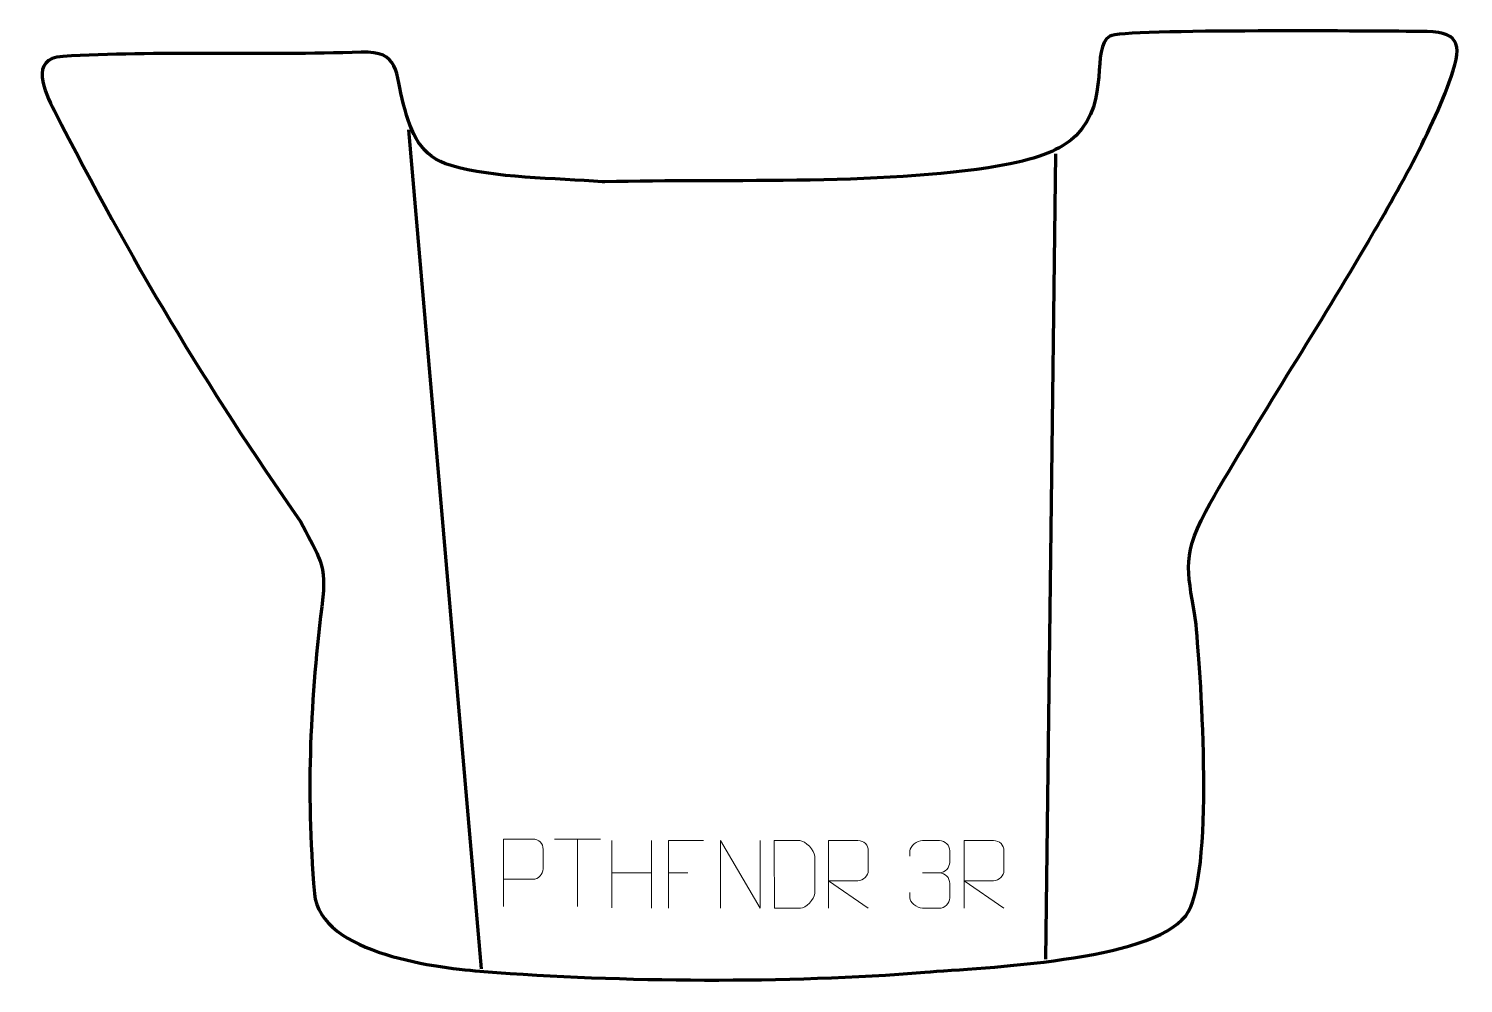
# Model space of a CAD drawing. Header units: millimetres. Extents: x -273 to 256, y 47 to 400.
import ezdxf

# ---------------------------------------------------------------- set-up
doc = ezdxf.new("R2010")
doc.units = ezdxf.units.MM
doc.header["$MEASUREMENT"] = 0
for name, color, linetype in [('layer 1', 7, 'Continuous'), ('layer 2', 7, 'Continuous'), ('layer 3', 7, 'Continuous')]:
    doc.layers.add(name, color=color, linetype=linetype)

msp = doc.modelspace()

# ---------------------------------------------------------------- linework, layer by layer
at = {"layer": 'layer 1', "color": 250, "lineweight": 9}
for points, knots in [([(-97.5549, 75.6745), (-97.5549, 75.6745), (-97.5549, 100.6281), (-97.5549, 100.6281), (-97.5549, 100.6281), (-93.9599, 100.6281), (-90.3646, 100.6281), (-86.7692, 100.6281), (-86.7692, 100.6281), (-84.444, 100.5902), (-82.8866, 99.1001), (-82.8908, 96.734), (-82.8908, 96.734), (-82.8912, 94.6983), (-82.8912, 91.639), (-82.8908, 89.603), (-82.8908, 89.603), (-82.8973, 87.7276), (-84.7095, 85.7857), (-86.7191, 85.7666), (-86.7191, 85.7666), (-86.7191, 85.7666), (-97.5549, 85.7666), (-97.5549, 85.7666)], [0, 0, 0, 0, 0.14285714, 0.14285714, 0.14285714, 0.14285714, 0.28571429, 0.28571429, 0.28571429, 0.28571429, 0.42857143, 0.42857143, 0.42857143, 0.42857143, 0.57142857, 0.57142857, 0.57142857, 0.57142857, 0.71428571, 0.71428571, 0.71428571, 0.71428571, 1, 1, 1, 1]), ([(-23.7859, 100.0334), (-23.7859, 100.0334), (-36.6599, 100.0334), (-36.6599, 100.0334), (-36.6599, 100.0334), (-36.6599, 100.0334), (-36.6599, 75.0798), (-36.6599, 75.0798)], [0, 0, 0, 0, 0.33333333, 0.33333333, 0.33333333, 0.33333333, 1, 1, 1, 1]), ([(-17.5503, 75.0799), (-17.5503, 75.0799), (-17.5503, 100.0334), (-17.5503, 100.0334), (-17.5503, 100.0334), (-17.5503, 100.0334), (-2.8955, 75.0799), (-2.8955, 75.0799), (-2.8955, 75.0799), (-2.8955, 75.0799), (-2.8955, 100.0334), (-2.8955, 100.0334)], [0, 0, 0, 0, 0.25, 0.25, 0.25, 0.25, 0.5, 0.5, 0.5, 0.5, 1, 1, 1, 1]), ([(2.3848, 75.108), (4.7166, 75.1084), (9.6668, 75.0844), (11.9983, 75.0841), (11.9983, 75.0841), (13.9233, 74.9787), (17.2419, 78.5203), (17.2307, 80.5376), (17.2307, 80.5376), (17.2303, 86.3077), (17.2303, 88.4774), (17.2307, 94.2467), (17.2307, 94.2467), (17.2264, 96.3848), (13.8519, 100.0449), (11.6995, 100.0314), (11.6995, 100.0314), (9.3738, 100.0314), (4.6495, 100.0314), (2.3234, 100.0314), (2.3234, 100.0314), (2.3238, 94.2845), (2.3851, 80.8553), (2.3848, 75.108)], [0, 0, 0, 0, 0.14285714, 0.14285714, 0.14285714, 0.14285714, 0.28571429, 0.28571429, 0.28571429, 0.28571429, 0.42857143, 0.42857143, 0.42857143, 0.42857143, 0.57142857, 0.57142857, 0.57142857, 0.57142857, 0.71428571, 0.71428571, 0.71428571, 0.71428571, 1, 1, 1, 1]), ([(22.3544, 75.093), (22.3544, 75.093), (22.3544, 100.0465), (22.3544, 100.0465), (22.3544, 100.0465), (25.9492, 100.0465), (29.5447, 100.0465), (33.1399, 100.0465), (33.1399, 100.0465), (35.4652, 100.0088), (37.0225, 98.5188), (37.0184, 96.1524), (37.0184, 96.1524), (37.018, 94.1169), (37.018, 91.0575), (37.0184, 89.0215), (37.0184, 89.0215), (37.0119, 87.146), (35.1996, 85.2042), (33.1901, 85.1851), (33.1901, 85.1851), (33.1901, 85.1851), (22.3544, 85.1851), (22.3544, 85.1851), (22.3544, 85.1851), (22.3544, 85.1851), (37.0091, 75.093), (37.0091, 75.093)], [0, 0, 0, 0, 0.125, 0.125, 0.125, 0.125, 0.25, 0.25, 0.25, 0.25, 0.375, 0.375, 0.375, 0.375, 0.5, 0.5, 0.5, 0.5, 0.625, 0.625, 0.625, 0.625, 0.75, 0.75, 0.75, 0.75, 1, 1, 1, 1]), ([(52.3218, 94.3622), (52.3218, 94.3622), (52.3218, 96.2194), (52.3218, 96.2194), (52.3218, 96.2194), (52.3075, 97.9613), (54.972, 100.0794), (57.0311, 100.0567), (57.0311, 100.0567), (59.0952, 100.0567), (61.1592, 100.0567), (63.2229, 100.0567), (63.2229, 100.0567), (65.4174, 100.0655), (67.0157, 98.2187), (67.0601, 96.3066), (67.0601, 96.3066), (67.0597, 94.8715), (67.0597, 93.4364), (67.0601, 92.0009), (67.0601, 92.0009), (67.0115, 90.3474), (65.4089, 88.1174), (63.2106, 88.1274), (63.2106, 88.1274), (65.4143, 88.1162), (67.0223, 86.313), (67.0763, 84.2535), (67.0763, 84.2535), (67.0759, 82.4688), (67.0759, 80.6841), (67.0763, 78.899), (67.0763, 78.899), (67.0864, 76.8376), (65.0315, 75.0745), (63.2106, 75.0826), (63.2106, 75.0826), (61.1453, 75.0829), (59.0801, 75.0829), (57.0145, 75.0826), (57.0145, 75.0826), (54.8459, 75.0941), (52.3149, 77.4943), (52.2963, 78.9561), (52.2963, 78.9561), (52.2963, 78.9561), (52.2963, 80.8647), (52.2963, 80.8647)], [0, 0, 0, 0, 0.07692308, 0.07692308, 0.07692308, 0.07692308, 0.15384615, 0.15384615, 0.15384615, 0.15384615, 0.23076923, 0.23076923, 0.23076923, 0.23076923, 0.30769231, 0.30769231, 0.30769231, 0.30769231, 0.38461538, 0.38461538, 0.38461538, 0.38461538, 0.46153846, 0.46153846, 0.46153846, 0.46153846, 0.53846154, 0.53846154, 0.53846154, 0.53846154, 0.61538462, 0.61538462, 0.61538462, 0.61538462, 0.69230769, 0.69230769, 0.69230769, 0.69230769, 0.76923077, 0.76923077, 0.76923077, 0.76923077, 0.84615385, 0.84615385, 0.84615385, 0.84615385, 1, 1, 1, 1]), ([(72.3544, 75.093), (72.3544, 75.093), (72.3544, 100.0465), (72.3544, 100.0465), (72.3544, 100.0465), (75.9492, 100.0465), (79.5447, 100.0465), (83.1399, 100.0465), (83.1399, 100.0465), (85.4652, 100.0088), (87.0225, 98.5188), (87.0184, 96.1524), (87.0184, 96.1524), (87.018, 94.1169), (87.018, 91.0575), (87.0184, 89.0215), (87.0184, 89.0215), (87.0119, 87.146), (85.1996, 85.2042), (83.1901, 85.1851), (83.1901, 85.1851), (83.1901, 85.1851), (72.3544, 85.1851), (72.3544, 85.1851), (72.3544, 85.1851), (72.3544, 85.1851), (87.0091, 75.093), (87.0091, 75.093)], [0, 0, 0, 0, 0.125, 0.125, 0.125, 0.125, 0.25, 0.25, 0.25, 0.25, 0.375, 0.375, 0.375, 0.375, 0.5, 0.5, 0.5, 0.5, 0.625, 0.625, 0.625, 0.625, 0.75, 0.75, 0.75, 0.75, 1, 1, 1, 1])]:
    msp.add_open_spline(points, degree=3, knots=knots, dxfattribs=at)
for points in [[(-78.7164, 100.6046), (-78.7164, 100.6046), (-61.7292, 100.6046), (-61.7292, 100.6046)], [(-70.2226, 75.6746), (-70.2226, 75.6746), (-70.2226, 100.6281), (-70.2226, 100.6281)], [(-57.5445, 100.0334), (-57.5445, 100.0334), (-57.5445, 75.2559), (-57.5445, 75.2559)], [(-42.9012, 100.0334), (-42.9012, 100.0334), (-42.9012, 75.0799), (-42.9012, 75.0799)], [(-57.5445, 88.1511), (-57.5445, 88.1511), (-42.9012, 88.1515), (-42.9012, 88.1515)], [(-36.6599, 88.1537), (-36.6599, 88.1537), (-29.4918, 88.1537), (-29.4918, 88.1537)], [(57.0315, 88.117), (57.0315, 88.117), (63.2279, 88.117), (63.2279, 88.117)]]:
    msp.add_open_spline(points, degree=3, dxfattribs=at)
at = {"layer": 'layer 2', "color": 142, "lineweight": 158}
for points in [[(-132.4946, 362.247), (-132.4946, 362.247), (-105.7054, 52.7506), (-105.7054, 52.7506)], [(106.0937, 353.4496), (106.0937, 353.4496), (102.3234, 56.2562), (102.3234, 56.2562)]]:
    msp.add_open_spline(points, degree=3, dxfattribs=at)
at = {"layer": 'layer 3', "color": 242, "lineweight": 158}
msp.add_open_spline([(-60.134, 343.0999), (-15.4045, 344.2958), (47.3344, 341.459), (89.2921, 349.7633), (89.2921, 349.7633), (102.4066, 352.3589), (109.0017, 355.8988), (113.6145, 360.1905), (113.6145, 360.1905), (126.544, 373.372), (118.7774, 392.1474), (126.1104, 396.8962), (126.1104, 396.8962), (130.3142, 399.6186), (229.646, 398.6328), (240.5317, 398.6002), (240.5317, 398.6002), (254.6549, 398.5579), (256.4206, 394.7876), (251.942, 381.8455), (251.942, 381.8455), (244.6703, 360.8321), (229.6286, 335.0814), (218.3005, 315.7955), (218.3005, 315.7955), (199.6945, 284.1191), (179.328, 253.302), (161.314, 221.3309), (161.314, 221.3309), (151.9239, 203.6026), (155.3181, 198.308), (157.8492, 179.7919), (157.8492, 179.7919), (159.7671, 160.0887), (164.8303, 86.2091), (154.0499, 72.3316), (154.0499, 72.3316), (140.9288, 55.441), (79.5695, 53.279), (57.8133, 51.4943), (57.8133, 51.4943), (7.5619, 47.3884), (-54.1524, 47.8256), (-104.7113, 51.7419), (-104.7113, 51.7419), (-120.316, 52.9503), (-165.3444, 57.8925), (-167.2259, 80.5401), (-167.2259, 80.5401), (-170.4972, 119.9176), (-168.7532, 151.3202), (-164.1334, 189.9171), (-164.1334, 189.9171), (-162.6092, 202.6513), (-167.1216, 207.2175), (-172.3834, 217.8195), (-172.3834, 217.8195), (-207.6981, 268.4418), (-234.6325, 313.7246), (-263.1263, 369.3032), (-263.1263, 369.3032), (-266.713, 376.2993), (-272.6032, 388.6253), (-260.0731, 389.3889), (-260.0731, 389.3889), (-225.6694, 391.4855), (-186.0569, 389.6363), (-149.9699, 390.9478), (-149.9699, 390.9478), (-135.6109, 391.4696), (-137.5057, 383.3442), (-134.3534, 371.6305), (-134.3534, 371.6305), (-131.506, 361.0501), (-128.3011, 352.4528), (-116.8514, 349.0969), (-116.8514, 349.0969), (-101.0088, 344.4535), (-78.3074, 344.4058), (-61.0741, 343.1675), (-61.0741, 343.1675), (-61.0741, 343.1675), (-60.134, 343.0999), (-60.134, 343.0999)], degree=3, knots=[0, 0, 0, 0, 0.04545455, 0.04545455, 0.04545455, 0.04545455, 0.09090909, 0.09090909, 0.09090909, 0.09090909, 0.13636364, 0.13636364, 0.13636364, 0.13636364, 0.18181818, 0.18181818, 0.18181818, 0.18181818, 0.22727273, 0.22727273, 0.22727273, 0.22727273, 0.27272727, 0.27272727, 0.27272727, 0.27272727, 0.31818182, 0.31818182, 0.31818182, 0.31818182, 0.36363636, 0.36363636, 0.36363636, 0.36363636, 0.40909091, 0.40909091, 0.40909091, 0.40909091, 0.45454545, 0.45454545, 0.45454545, 0.45454545, 0.5, 0.5, 0.5, 0.5, 0.54545455, 0.54545455, 0.54545455, 0.54545455, 0.59090909, 0.59090909, 0.59090909, 0.59090909, 0.63636364, 0.63636364, 0.63636364, 0.63636364, 0.68181818, 0.68181818, 0.68181818, 0.68181818, 0.72727273, 0.72727273, 0.72727273, 0.72727273, 0.77272727, 0.77272727, 0.77272727, 0.77272727, 0.81818182, 0.81818182, 0.81818182, 0.81818182, 0.86363636, 0.86363636, 0.86363636, 0.86363636, 0.90909091, 0.90909091, 0.90909091, 0.90909091, 1, 1, 1, 1], dxfattribs=at)

doc.saveas('drawing.dxf')
